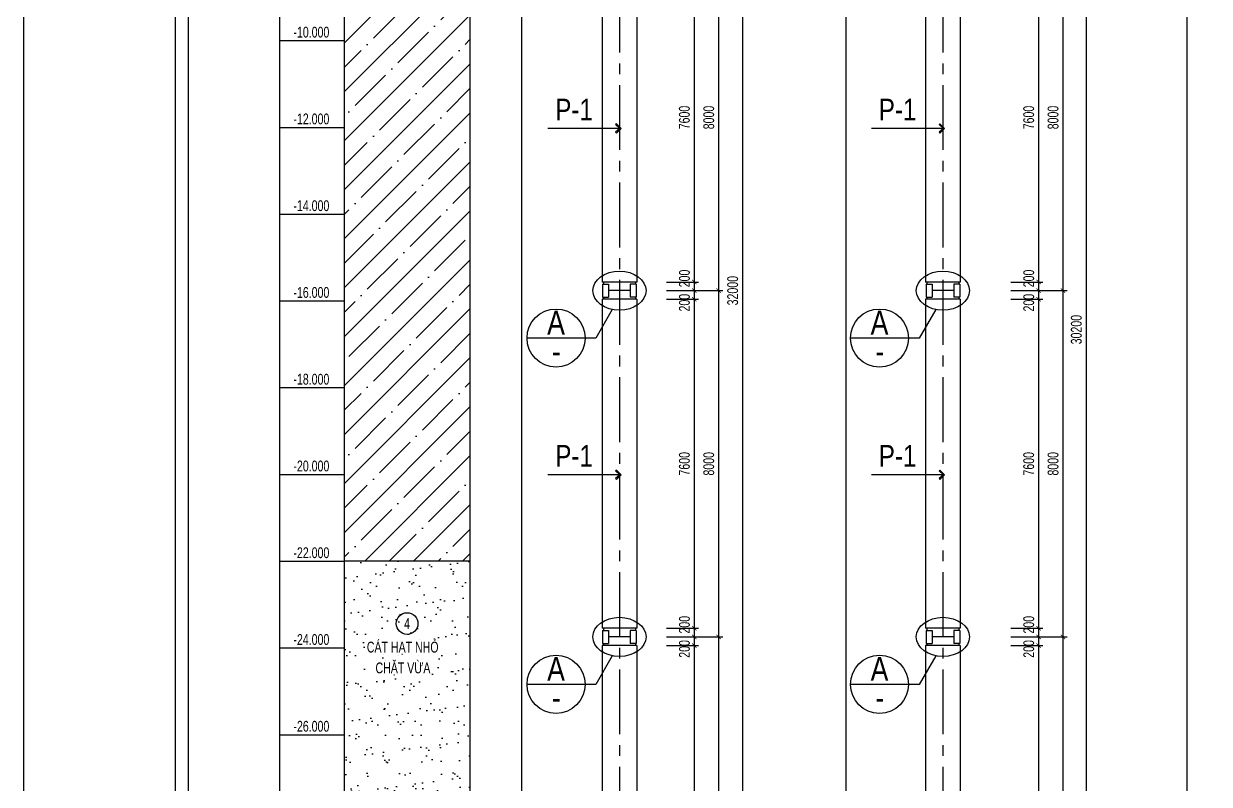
# Model space of a CAD drawing. Extents: x -24357 to 91799, y -17201 to -2351.
# Drawn here: x 70774 to 77621, y -11265 to -6872 of the extents above; entities that cross this region are included whole.
import ezdxf
from ezdxf.enums import TextEntityAlignment as Align

# ---------------------------------------------------------------- set-up
doc = ezdxf.new("R2010")
doc.units = 0
doc.header["$LTSCALE"] = 500
doc.header["$MEASUREMENT"] = 0
doc.header["$PDMODE"] = 3
doc.linetypes.add('CENTER2', pattern=[1.125, 0.75, -0.125, 0.125, -0.125])
doc.layers.get('0').update_dxf_attribs({"linetype": 'CONTINUOUS'})
doc.layers.get('DEFPOINTS').update_dxf_attribs({"linetype": 'CONTINUOUS'})
for name, color, linetype in [('CDC-KHUNGTEN', 7, 'CONTINUOUS'), ('CDC.01.AXIS', 160, 'CENTER2'), ('CDC.02.DIM', 1, 'CONTINUOUS'), ('CDC.03.BORDER', 3, 'CONTINUOUS'), ('CDC.06.TEXT', 2, 'CONTINUOUS'), ('CDC.10.HATCH', 251, 'CONTINUOUS'), ('CDC.11.NOTE', 8, 'CONTINUOUS')]:
    doc.layers.add(name, color=color, linetype=linetype)
doc.styles.add('ARIAL', font='arial.ttf', dxfattribs={"width": 0.7})
doc.dimstyles.new('DIM100-25', dxfattribs={"dimscale": 25, "dimtxt": 2.5, "dimasz": 1, "dimexe": 1, "dimexo": 0, "dimgap": 1, "dimtad": 1, "dimdec": 0, "dimlfac": 4, "dimzin": 0, "dimdsep": 46, "dimtxsty": 'ARIAL', "dimblk": 'ARCHTICK', "dimcen": 0, "dimdle": 1, "dimclrd": 1, "dimclre": 1, "dimclrt": 2, "dimadec": 0, "dimazin": 0, "dimtfac": 1, "dimtdec": 0, "dimtix": 1, "dimtmove": 2, "dimatfit": 3, "dimldrblk": 'ARCHTICK', "dimfxl": 1, "dimtolj": 1, "dimtzin": 0, "dimarcsym": 0})

# ---------------------------------------------------------------- blocks, each defined once
blk = doc.blocks.new('_ArchTick')
at = {"color": 0, "linetype": 'ByBlock', "const_width": 0.15}
blk.add_lwpolyline([(-0.5, -0.5), (0.5, 0.5)], dxfattribs=at)
blk = doc.blocks.new('*D20')
at = {"layer": 'CDC.02.DIM', "color": 1, "lineweight": -2, "transparency": 16777216}
for p, q in [((74486, -6414.2), (74812.5, -6414.2)), ((74787.5, -6389.2), (74787.5, -8439.2)), ((74486, -8414.2), (74812.5, -8414.2))]:
    blk.add_line(p, q, dxfattribs=at)
at = {"layer": 'DEFPOINTS', "color": 0, "transparency": 16777216}
for p in [(74486, -6414.2), (74486, -8414.2), (74787.5, -8414.2)]:
    blk.add_point(p, dxfattribs=at)
at = {"layer": 'CDC.02.DIM', "color": 1, "lineweight": -2, "transparency": 16777216, "xscale": 25, "yscale": 25, "zscale": 25}
for p, rotation in [((74787.5, -6414.2), 90), ((74787.5, -8414.2), 270)]:
    blk.add_blockref('_ArchTick', p, dxfattribs=dict(at, rotation=rotation))
at = {"layer": 'CDC.02.DIM', "color": 2, "transparency": 16777216, "insert": (74730.6, -7414.2), "char_height": 62.5, "attachment_point": 5, "rotation": 90, "style": 'ARIAL'}
blk.add_mtext('\\A1;8000', dxfattribs=at)
blk = doc.blocks.new('*D21')
at = {"layer": 'CDC.02.DIM', "color": 1, "lineweight": -2, "transparency": 16777216}
for p, q in [((74486, -6464.2), (74671.7, -6464.2)), ((74646.7, -6439.2), (74646.7, -8389.2)), ((74486, -8364.2), (74671.7, -8364.2))]:
    blk.add_line(p, q, dxfattribs=at)
at = {"layer": 'DEFPOINTS', "color": 0, "transparency": 16777216}
for p in [(74486, -6464.2), (74486, -8364.2), (74646.7, -8364.2)]:
    blk.add_point(p, dxfattribs=at)
at = {"layer": 'CDC.02.DIM', "color": 1, "lineweight": -2, "transparency": 16777216, "xscale": 25, "yscale": 25, "zscale": 25}
for p, rotation in [((74646.7, -6464.2), 90), ((74646.7, -8364.2), 270)]:
    blk.add_blockref('_ArchTick', p, dxfattribs=dict(at, rotation=rotation))
at = {"layer": 'CDC.02.DIM', "color": 2, "transparency": 16777216, "insert": (74589.8, -7414.2), "char_height": 62.5, "attachment_point": 5, "rotation": 90, "style": 'ARIAL'}
blk.add_mtext('\\A1;7600', dxfattribs=at)
blk = doc.blocks.new('*D10')
at = {"layer": 'CDC.02.DIM', "color": 1, "lineweight": -2, "transparency": 16777216}
for p, q in [((74646.7, -8339.2), (74646.7, -8439.2)), ((74486, -8364.2), (74671.7, -8364.2)), ((74486, -8414.2), (74671.7, -8414.2))]:
    blk.add_line(p, q, dxfattribs=at)
at = {"layer": 'DEFPOINTS', "color": 0, "transparency": 16777216}
for p in [(74486, -8364.2), (74486, -8414.2), (74646.7, -8414.2)]:
    blk.add_point(p, dxfattribs=at)
at = {"layer": 'CDC.02.DIM', "color": 1, "lineweight": -2, "transparency": 16777216, "xscale": 25, "yscale": 25, "zscale": 25}
for p, rotation in [((74646.7, -8364.2), 90), ((74646.7, -8414.2), 270)]:
    blk.add_blockref('_ArchTick', p, dxfattribs=dict(at, rotation=rotation))
at = {"layer": 'CDC.02.DIM', "color": 2, "transparency": 16777216, "insert": (74590.2, -8343.8), "char_height": 62.5, "attachment_point": 5, "rotation": 90, "style": 'ARIAL'}
blk.add_mtext('\\A1;200', dxfattribs=at)
blk = doc.blocks.new('*D11')
at = {"layer": 'CDC.02.DIM', "color": 1, "lineweight": -2, "transparency": 16777216}
for p, q in [((74486, -8414.2), (74671.7, -8414.2)), ((74646.7, -8389.2), (74646.7, -8489.2)), ((74486, -8464.2), (74671.7, -8464.2))]:
    blk.add_line(p, q, dxfattribs=at)
at = {"layer": 'DEFPOINTS', "color": 0, "transparency": 16777216}
for p in [(74486, -8414.2), (74486, -8464.2), (74646.7, -8464.2)]:
    blk.add_point(p, dxfattribs=at)
at = {"layer": 'CDC.02.DIM', "color": 1, "lineweight": -2, "transparency": 16777216, "xscale": 25, "yscale": 25, "zscale": 25}
for p, rotation in [((74646.7, -8414.2), 90), ((74646.7, -8464.2), 270)]:
    blk.add_blockref('_ArchTick', p, dxfattribs=dict(at, rotation=rotation))
at = {"layer": 'CDC.02.DIM', "color": 2, "transparency": 16777216, "insert": (74590.2, -8483.5), "char_height": 62.5, "attachment_point": 5, "rotation": 90, "style": 'ARIAL'}
blk.add_mtext('\\A1;200', dxfattribs=at)
blk = doc.blocks.new('*D12')
at = {"layer": 'CDC.02.DIM', "color": 1, "lineweight": -2, "transparency": 16777216}
for p, q in [((74486, -4414.2), (74950.7, -4414.2)), ((74925.7, -4389.2), (74925.7, -12439.2)), ((74486, -12414.2), (74950.7, -12414.2))]:
    blk.add_line(p, q, dxfattribs=at)
at = {"layer": 'DEFPOINTS', "color": 0, "transparency": 16777216}
for p in [(74486, -4414.2), (74486, -12414.2), (74925.7, -12414.2)]:
    blk.add_point(p, dxfattribs=at)
at = {"layer": 'CDC.02.DIM', "color": 1, "lineweight": -2, "transparency": 16777216, "xscale": 25, "yscale": 25, "zscale": 25}
for p, rotation in [((74925.7, -4414.2), 90), ((74925.7, -12414.2), 270)]:
    blk.add_blockref('_ArchTick', p, dxfattribs=dict(at, rotation=rotation))
at = {"layer": 'CDC.02.DIM', "color": 2, "transparency": 16777216, "insert": (74868.7, -8414.2), "char_height": 62.5, "attachment_point": 5, "rotation": 90, "style": 'ARIAL'}
blk.add_mtext('\\A1;32000', dxfattribs=at)
blk = doc.blocks.new('*D5')
at = {"layer": 'CDC.02.DIM', "color": 1, "lineweight": -2, "transparency": 16777216}
for p, q in [((76474.7, -6414.2), (76801.2, -6414.2)), ((76776.2, -6389.2), (76776.2, -8439.2)), ((76474.7, -8414.2), (76801.2, -8414.2))]:
    blk.add_line(p, q, dxfattribs=at)
at = {"layer": 'DEFPOINTS', "color": 0, "transparency": 16777216}
for p in [(76474.7, -6414.2), (76474.7, -8414.2), (76776.2, -8414.2)]:
    blk.add_point(p, dxfattribs=at)
at = {"layer": 'CDC.02.DIM', "color": 1, "lineweight": -2, "transparency": 16777216, "xscale": 25, "yscale": 25, "zscale": 25}
for p, rotation in [((76776.2, -6414.2), 90), ((76776.2, -8414.2), 270)]:
    blk.add_blockref('_ArchTick', p, dxfattribs=dict(at, rotation=rotation))
at = {"layer": 'CDC.02.DIM', "color": 2, "transparency": 16777216, "insert": (76719.3, -7414.2), "char_height": 62.5, "attachment_point": 5, "rotation": 90, "style": 'ARIAL'}
blk.add_mtext('\\A1;8000', dxfattribs=at)
blk = doc.blocks.new('*D6')
at = {"layer": 'CDC.02.DIM', "color": 1, "lineweight": -2, "transparency": 16777216}
for p, q in [((76474.7, -6464.2), (76660.4, -6464.2)), ((76635.4, -6439.2), (76635.4, -8389.2)), ((76474.7, -8364.2), (76660.4, -8364.2))]:
    blk.add_line(p, q, dxfattribs=at)
at = {"layer": 'DEFPOINTS', "color": 0, "transparency": 16777216}
for p in [(76474.7, -6464.2), (76474.7, -8364.2), (76635.4, -8364.2)]:
    blk.add_point(p, dxfattribs=at)
at = {"layer": 'CDC.02.DIM', "color": 1, "lineweight": -2, "transparency": 16777216, "xscale": 25, "yscale": 25, "zscale": 25}
for p, rotation in [((76635.4, -6464.2), 90), ((76635.4, -8364.2), 270)]:
    blk.add_blockref('_ArchTick', p, dxfattribs=dict(at, rotation=rotation))
at = {"layer": 'CDC.02.DIM', "color": 2, "transparency": 16777216, "insert": (76578.5, -7414.2), "char_height": 62.5, "attachment_point": 5, "rotation": 90, "style": 'ARIAL'}
blk.add_mtext('\\A1;7600', dxfattribs=at)
blk = doc.blocks.new('*D7')
at = {"layer": 'CDC.02.DIM', "color": 1, "lineweight": -2, "transparency": 16777216}
for p, q in [((76635.4, -8339.2), (76635.4, -8439.2)), ((76474.7, -8364.2), (76660.4, -8364.2)), ((76474.7, -8414.2), (76660.4, -8414.2))]:
    blk.add_line(p, q, dxfattribs=at)
at = {"layer": 'DEFPOINTS', "color": 0, "transparency": 16777216}
for p in [(76474.7, -8364.2), (76474.7, -8414.2), (76635.4, -8414.2)]:
    blk.add_point(p, dxfattribs=at)
at = {"layer": 'CDC.02.DIM', "color": 1, "lineweight": -2, "transparency": 16777216, "xscale": 25, "yscale": 25, "zscale": 25}
for p, rotation in [((76635.4, -8364.2), 90), ((76635.4, -8414.2), 270)]:
    blk.add_blockref('_ArchTick', p, dxfattribs=dict(at, rotation=rotation))
at = {"layer": 'CDC.02.DIM', "color": 2, "transparency": 16777216, "insert": (76578.9, -8343.8), "char_height": 62.5, "attachment_point": 5, "rotation": 90, "style": 'ARIAL'}
blk.add_mtext('\\A1;200', dxfattribs=at)
blk = doc.blocks.new('*D8')
at = {"layer": 'CDC.02.DIM', "color": 1, "lineweight": -2, "transparency": 16777216}
for p, q in [((76474.7, -8414.2), (76660.4, -8414.2)), ((76635.4, -8389.2), (76635.4, -8489.2)), ((76474.7, -8464.2), (76660.4, -8464.2))]:
    blk.add_line(p, q, dxfattribs=at)
at = {"layer": 'DEFPOINTS', "color": 0, "transparency": 16777216}
for p in [(76474.7, -8414.2), (76474.7, -8464.2), (76635.4, -8464.2)]:
    blk.add_point(p, dxfattribs=at)
at = {"layer": 'CDC.02.DIM', "color": 1, "lineweight": -2, "transparency": 16777216, "xscale": 25, "yscale": 25, "zscale": 25}
for p, rotation in [((76635.4, -8414.2), 90), ((76635.4, -8464.2), 270)]:
    blk.add_blockref('_ArchTick', p, dxfattribs=dict(at, rotation=rotation))
at = {"layer": 'CDC.02.DIM', "color": 2, "transparency": 16777216, "insert": (76578.9, -8483.5), "char_height": 62.5, "attachment_point": 5, "rotation": 90, "style": 'ARIAL'}
blk.add_mtext('\\A1;200', dxfattribs=at)
blk = doc.blocks.new('*D9')
at = {"layer": 'CDC.02.DIM', "color": 1, "lineweight": -2, "transparency": 16777216}
for p, q in [((76910.4, -4839.2), (76910.4, -12439.2)), ((76474.7, -4864.2), (76935.4, -4864.2)), ((76474.7, -12414.2), (76935.4, -12414.2))]:
    blk.add_line(p, q, dxfattribs=at)
at = {"layer": 'DEFPOINTS', "color": 0, "transparency": 16777216}
for p in [(76474.7, -4864.2), (76474.7, -12414.2), (76910.4, -12414.2)]:
    blk.add_point(p, dxfattribs=at)
at = {"layer": 'CDC.02.DIM', "color": 1, "lineweight": -2, "transparency": 16777216, "xscale": 25, "yscale": 25, "zscale": 25}
for p, rotation in [((76910.4, -4864.2), 90), ((76910.4, -12414.2), 270)]:
    blk.add_blockref('_ArchTick', p, dxfattribs=dict(at, rotation=rotation))
at = {"layer": 'CDC.02.DIM', "color": 2, "transparency": 16777216, "insert": (76853.5, -8639.2), "char_height": 62.5, "attachment_point": 5, "rotation": 90, "style": 'ARIAL'}
blk.add_mtext('\\A1;30200', dxfattribs=at)
blk = doc.blocks.new('*D22')
at = {"layer": 'CDC.02.DIM', "color": 1, "lineweight": -2, "transparency": 16777216}
for p, q in [((74646.7, -10339.2), (74646.7, -10439.2)), ((74486, -10364.2), (74671.7, -10364.2)), ((74486, -10414.2), (74671.7, -10414.2))]:
    blk.add_line(p, q, dxfattribs=at)
at = {"layer": 'DEFPOINTS', "color": 0, "transparency": 16777216}
for p in [(74486, -10364.2), (74486, -10414.2), (74646.7, -10414.2)]:
    blk.add_point(p, dxfattribs=at)
at = {"layer": 'CDC.02.DIM', "color": 1, "lineweight": -2, "transparency": 16777216, "xscale": 25, "yscale": 25, "zscale": 25}
for p, rotation in [((74646.7, -10364.2), 90), ((74646.7, -10414.2), 270)]:
    blk.add_blockref('_ArchTick', p, dxfattribs=dict(at, rotation=rotation))
at = {"layer": 'CDC.02.DIM', "color": 2, "transparency": 16777216, "insert": (74590.2, -10343.8), "char_height": 62.5, "attachment_point": 5, "rotation": 90, "style": 'ARIAL'}
blk.add_mtext('\\A1;200', dxfattribs=at)
blk = doc.blocks.new('*D23')
at = {"layer": 'CDC.02.DIM', "color": 1, "lineweight": -2, "transparency": 16777216}
for p, q in [((74646.7, -10389.2), (74646.7, -10489.2)), ((74486, -10414.2), (74671.7, -10414.2)), ((74486, -10464.2), (74671.7, -10464.2))]:
    blk.add_line(p, q, dxfattribs=at)
at = {"layer": 'DEFPOINTS', "color": 0, "transparency": 16777216}
for p in [(74486, -10414.2), (74486, -10464.2), (74646.7, -10464.2)]:
    blk.add_point(p, dxfattribs=at)
at = {"layer": 'CDC.02.DIM', "color": 1, "lineweight": -2, "transparency": 16777216, "xscale": 25, "yscale": 25, "zscale": 25}
for p, rotation in [((74646.7, -10414.2), 90), ((74646.7, -10464.2), 270)]:
    blk.add_blockref('_ArchTick', p, dxfattribs=dict(at, rotation=rotation))
at = {"layer": 'CDC.02.DIM', "color": 2, "transparency": 16777216, "insert": (74590.2, -10483.5), "char_height": 62.5, "attachment_point": 5, "rotation": 90, "style": 'ARIAL'}
blk.add_mtext('\\A1;200', dxfattribs=at)
blk = doc.blocks.new('*D24')
at = {"layer": 'CDC.02.DIM', "color": 1, "lineweight": -2, "transparency": 16777216}
for p, q in [((76635.4, -10339.2), (76635.4, -10439.2)), ((76474.7, -10364.2), (76660.4, -10364.2)), ((76474.7, -10414.2), (76660.4, -10414.2))]:
    blk.add_line(p, q, dxfattribs=at)
at = {"layer": 'DEFPOINTS', "color": 0, "transparency": 16777216}
for p in [(76474.7, -10364.2), (76474.7, -10414.2), (76635.4, -10414.2)]:
    blk.add_point(p, dxfattribs=at)
at = {"layer": 'CDC.02.DIM', "color": 1, "lineweight": -2, "transparency": 16777216, "xscale": 25, "yscale": 25, "zscale": 25}
for p, rotation in [((76635.4, -10364.2), 90), ((76635.4, -10414.2), 270)]:
    blk.add_blockref('_ArchTick', p, dxfattribs=dict(at, rotation=rotation))
at = {"layer": 'CDC.02.DIM', "color": 2, "transparency": 16777216, "insert": (76578.9, -10343.8), "char_height": 62.5, "attachment_point": 5, "rotation": 90, "style": 'ARIAL'}
blk.add_mtext('\\A1;200', dxfattribs=at)
blk = doc.blocks.new('*D25')
at = {"layer": 'CDC.02.DIM', "color": 1, "lineweight": -2, "transparency": 16777216}
for p, q in [((76635.4, -10389.2), (76635.4, -10489.2)), ((76474.7, -10414.2), (76660.4, -10414.2)), ((76474.7, -10464.2), (76660.4, -10464.2))]:
    blk.add_line(p, q, dxfattribs=at)
at = {"layer": 'DEFPOINTS', "color": 0, "transparency": 16777216}
for p in [(76474.7, -10414.2), (76474.7, -10464.2), (76635.4, -10464.2)]:
    blk.add_point(p, dxfattribs=at)
at = {"layer": 'CDC.02.DIM', "color": 1, "lineweight": -2, "transparency": 16777216, "xscale": 25, "yscale": 25, "zscale": 25}
for p, rotation in [((76635.4, -10414.2), 90), ((76635.4, -10464.2), 270)]:
    blk.add_blockref('_ArchTick', p, dxfattribs=dict(at, rotation=rotation))
at = {"layer": 'CDC.02.DIM', "color": 2, "transparency": 16777216, "insert": (76578.9, -10483.5), "char_height": 62.5, "attachment_point": 5, "rotation": 90, "style": 'ARIAL'}
blk.add_mtext('\\A1;200', dxfattribs=at)
blk = doc.blocks.new('*D26')
at = {"layer": 'CDC.02.DIM', "color": 1, "lineweight": -2, "transparency": 16777216}
for p, q in [((74486, -8464.2), (74671.7, -8464.2)), ((74646.7, -8439.2), (74646.7, -10389.2)), ((74486, -10364.2), (74671.7, -10364.2))]:
    blk.add_line(p, q, dxfattribs=at)
at = {"layer": 'DEFPOINTS', "color": 0, "transparency": 16777216}
for p in [(74486, -8464.2), (74486, -10364.2), (74646.7, -10364.2)]:
    blk.add_point(p, dxfattribs=at)
at = {"layer": 'CDC.02.DIM', "color": 1, "lineweight": -2, "transparency": 16777216, "xscale": 25, "yscale": 25, "zscale": 25}
for p, rotation in [((74646.7, -8464.2), 90), ((74646.7, -10364.2), 270)]:
    blk.add_blockref('_ArchTick', p, dxfattribs=dict(at, rotation=rotation))
at = {"layer": 'CDC.02.DIM', "color": 2, "transparency": 16777216, "insert": (74589.8, -9414.2), "char_height": 62.5, "attachment_point": 5, "rotation": 90, "style": 'ARIAL'}
blk.add_mtext('\\A1;7600', dxfattribs=at)
blk = doc.blocks.new('*D27')
at = {"layer": 'CDC.02.DIM', "color": 1, "lineweight": -2, "transparency": 16777216}
for p, q in [((74486, -10464.2), (74671.7, -10464.2)), ((74646.7, -10439.2), (74646.7, -12439.2)), ((74486, -12414.2), (74671.7, -12414.2))]:
    blk.add_line(p, q, dxfattribs=at)
at = {"layer": 'DEFPOINTS', "color": 0, "transparency": 16777216}
for p in [(74486, -10464.2), (74486, -12414.2), (74646.7, -12414.2)]:
    blk.add_point(p, dxfattribs=at)
at = {"layer": 'CDC.02.DIM', "color": 1, "lineweight": -2, "transparency": 16777216, "xscale": 25, "yscale": 25, "zscale": 25}
for p, rotation in [((74646.7, -10464.2), 90), ((74646.7, -12414.2), 270)]:
    blk.add_blockref('_ArchTick', p, dxfattribs=dict(at, rotation=rotation))
at = {"layer": 'CDC.02.DIM', "color": 2, "transparency": 16777216, "insert": (74589.8, -11439.2), "char_height": 62.5, "attachment_point": 5, "rotation": 90, "style": 'ARIAL'}
blk.add_mtext('\\A1;7800', dxfattribs=at)
blk = doc.blocks.new('*D28')
at = {"layer": 'CDC.02.DIM', "color": 1, "lineweight": -2, "transparency": 16777216}
for p, q in [((74486, -8414.2), (74812.5, -8414.2)), ((74787.5, -8389.2), (74787.5, -10439.2)), ((74486, -10414.2), (74812.5, -10414.2))]:
    blk.add_line(p, q, dxfattribs=at)
at = {"layer": 'DEFPOINTS', "color": 0, "transparency": 16777216}
for p in [(74486, -8414.2), (74486, -10414.2), (74787.5, -10414.2)]:
    blk.add_point(p, dxfattribs=at)
at = {"layer": 'CDC.02.DIM', "color": 1, "lineweight": -2, "transparency": 16777216, "xscale": 25, "yscale": 25, "zscale": 25}
for p, rotation in [((74787.5, -8414.2), 90), ((74787.5, -10414.2), 270)]:
    blk.add_blockref('_ArchTick', p, dxfattribs=dict(at, rotation=rotation))
at = {"layer": 'CDC.02.DIM', "color": 2, "transparency": 16777216, "insert": (74730.6, -9414.2), "char_height": 62.5, "attachment_point": 5, "rotation": 90, "style": 'ARIAL'}
blk.add_mtext('\\A1;8000', dxfattribs=at)
blk = doc.blocks.new('*D29')
at = {"layer": 'CDC.02.DIM', "color": 1, "lineweight": -2, "transparency": 16777216}
for p, q in [((74787.5, -10389.2), (74787.5, -12439.2)), ((74486, -10414.2), (74812.5, -10414.2)), ((74486, -12414.2), (74812.5, -12414.2))]:
    blk.add_line(p, q, dxfattribs=at)
at = {"layer": 'DEFPOINTS', "color": 0, "transparency": 16777216}
for p in [(74486, -10414.2), (74486, -12414.2), (74787.5, -12414.2)]:
    blk.add_point(p, dxfattribs=at)
at = {"layer": 'CDC.02.DIM', "color": 1, "lineweight": -2, "transparency": 16777216, "xscale": 25, "yscale": 25, "zscale": 25}
for p, rotation in [((74787.5, -10414.2), 90), ((74787.5, -12414.2), 270)]:
    blk.add_blockref('_ArchTick', p, dxfattribs=dict(at, rotation=rotation))
at = {"layer": 'CDC.02.DIM', "color": 2, "transparency": 16777216, "insert": (74730.6, -11414.2), "char_height": 62.5, "attachment_point": 5, "rotation": 90, "style": 'ARIAL'}
blk.add_mtext('\\A1;8000', dxfattribs=at)
blk = doc.blocks.new('*D30')
at = {"layer": 'CDC.02.DIM', "color": 1, "lineweight": -2, "transparency": 16777216}
for p, q in [((76474.7, -8464.2), (76660.4, -8464.2)), ((76635.4, -8439.2), (76635.4, -10389.2)), ((76474.7, -10364.2), (76660.4, -10364.2))]:
    blk.add_line(p, q, dxfattribs=at)
at = {"layer": 'DEFPOINTS', "color": 0, "transparency": 16777216}
for p in [(76474.7, -8464.2), (76474.7, -10364.2), (76635.4, -10364.2)]:
    blk.add_point(p, dxfattribs=at)
at = {"layer": 'CDC.02.DIM', "color": 1, "lineweight": -2, "transparency": 16777216, "xscale": 25, "yscale": 25, "zscale": 25}
for p, rotation in [((76635.4, -8464.2), 90), ((76635.4, -10364.2), 270)]:
    blk.add_blockref('_ArchTick', p, dxfattribs=dict(at, rotation=rotation))
at = {"layer": 'CDC.02.DIM', "color": 2, "transparency": 16777216, "insert": (76578.5, -9414.2), "char_height": 62.5, "attachment_point": 5, "rotation": 90, "style": 'ARIAL'}
blk.add_mtext('\\A1;7600', dxfattribs=at)
blk = doc.blocks.new('*D31')
at = {"layer": 'CDC.02.DIM', "color": 1, "lineweight": -2, "transparency": 16777216}
for p, q in [((76474.7, -10464.2), (76660.4, -10464.2)), ((76635.4, -10439.2), (76635.4, -12439.2)), ((76474.7, -12414.2), (76660.4, -12414.2))]:
    blk.add_line(p, q, dxfattribs=at)
at = {"layer": 'DEFPOINTS', "color": 0, "transparency": 16777216}
for p in [(76474.7, -10464.2), (76474.7, -12414.2), (76635.4, -12414.2)]:
    blk.add_point(p, dxfattribs=at)
at = {"layer": 'CDC.02.DIM', "color": 1, "lineweight": -2, "transparency": 16777216, "xscale": 25, "yscale": 25, "zscale": 25}
for p, rotation in [((76635.4, -10464.2), 90), ((76635.4, -12414.2), 270)]:
    blk.add_blockref('_ArchTick', p, dxfattribs=dict(at, rotation=rotation))
at = {"layer": 'CDC.02.DIM', "color": 2, "transparency": 16777216, "insert": (76578.5, -11439.2), "char_height": 62.5, "attachment_point": 5, "rotation": 90, "style": 'ARIAL'}
blk.add_mtext('\\A1;7800', dxfattribs=at)
blk = doc.blocks.new('*D32')
at = {"layer": 'CDC.02.DIM', "color": 1, "lineweight": -2, "transparency": 16777216}
for p, q in [((76474.7, -8414.2), (76801.2, -8414.2)), ((76776.2, -8389.2), (76776.2, -10439.2)), ((76474.7, -10414.2), (76801.2, -10414.2))]:
    blk.add_line(p, q, dxfattribs=at)
at = {"layer": 'DEFPOINTS', "color": 0, "transparency": 16777216}
for p in [(76474.7, -8414.2), (76474.7, -10414.2), (76776.2, -10414.2)]:
    blk.add_point(p, dxfattribs=at)
at = {"layer": 'CDC.02.DIM', "color": 1, "lineweight": -2, "transparency": 16777216, "xscale": 25, "yscale": 25, "zscale": 25}
for p, rotation in [((76776.2, -8414.2), 90), ((76776.2, -10414.2), 270)]:
    blk.add_blockref('_ArchTick', p, dxfattribs=dict(at, rotation=rotation))
at = {"layer": 'CDC.02.DIM', "color": 2, "transparency": 16777216, "insert": (76719.3, -9414.2), "char_height": 62.5, "attachment_point": 5, "rotation": 90, "style": 'ARIAL'}
blk.add_mtext('\\A1;8000', dxfattribs=at)
blk = doc.blocks.new('*D33')
at = {"layer": 'CDC.02.DIM', "color": 1, "lineweight": -2, "transparency": 16777216}
for p, q in [((76776.2, -10389.2), (76776.2, -12439.2)), ((76474.7, -10414.2), (76801.2, -10414.2)), ((76474.7, -12414.2), (76801.2, -12414.2))]:
    blk.add_line(p, q, dxfattribs=at)
at = {"layer": 'DEFPOINTS', "color": 0, "transparency": 16777216}
for p in [(76474.7, -10414.2), (76474.7, -12414.2), (76776.2, -12414.2)]:
    blk.add_point(p, dxfattribs=at)
at = {"layer": 'CDC.02.DIM', "color": 1, "lineweight": -2, "transparency": 16777216, "xscale": 25, "yscale": 25, "zscale": 25}
for p, rotation in [((76776.2, -10414.2), 90), ((76776.2, -12414.2), 270)]:
    blk.add_blockref('_ArchTick', p, dxfattribs=dict(at, rotation=rotation))
at = {"layer": 'CDC.02.DIM', "color": 2, "transparency": 16777216, "insert": (76719.3, -11414.2), "char_height": 62.5, "attachment_point": 5, "rotation": 90, "style": 'ARIAL'}
blk.add_mtext('\\A1;8000', dxfattribs=at)
blk = doc.blocks.new('KHUNG A1')
at = {"layer": 'CDC-KHUNGTEN'}
blk.add_lwpolyline([(10366.22, 712.17), (10366.22, 1278.17), (9655.22, 1278.17), (9655.22, 712.17)], close=True, dxfattribs=at)
at = {"layer": 'CDC.10.HATCH', "color": 8}
blk.add_lwpolyline([(9652.22, 709.17), (10447.22, 709.17), (10447.22, 1281.17), (9652.22, 1281.17)], close=True, dxfattribs=at)
at = {"layer": 'DEFPOINTS', "color": 1}
blk.add_lwpolyline([(9617.22, 698.17), (9617.22, 1292.17), (10458.22, 1292.17), (10458.22, 698.17), (9617.22, 698.17)], close=True, dxfattribs=at)

msp = doc.modelspace()

# ---------------------------------------------------------------- hatches: boundary and pattern name
at = {"layer": 'CDC.10.HATCH'}
h = msp.add_hatch(dxfattribs=at)
h.set_pattern_fill('ANSI35', color=256, scale=800, style=0)
h.set_pattern_definition([(45, (-10044.4, -142544.5), (-141.42136, 141.42136), []), (45, (-9902.98, -142544.5), (-141.42136, 141.42136), [250, -50, 0, -50])])
h.paths.add_polyline_path([(72624.69, -9976.74), (73351.16, -9976.74), (73351.16, -5869.99), (72624.69, -5869.99)])
h.paths.add_polyline_path([(72954.96, -6278.57), (73020.89, -6278.57), (73020.89, -6182.77), (72954.96, -6182.77)], flags=24)
h.paths.add_polyline_path([(72672.91, -6490.68), (73305.72, -6490.68), (73305.72, -6354.72), (72672.91, -6354.72)], flags=24)
h = msp.add_hatch(dxfattribs=at)
h.set_pattern_fill('AR-SAND', color=256, scale=80, style=0)
h.set_pattern_definition([(37.5, (-10044.4, -142544.5), (-5.03947, 154.1459), [0, -121.6, 0, -136, 0, -130]), (7.5, (-10044.4, -142544.5), (141.58214, 225.77169), [0, -65.6, 0, -109.6, 0, -42]), (327.5, (-10142.8, -142544.5), (249.13135, 0.45272), [0, -40, 0, -144, 0, -188]), (317.5, (-10142.8, -142544.5), (240.49013, 70.21405), [0, -20, 0, -94.4, 0, -108])])
h.paths.add_polyline_path([(72624.69, -13550.39), (73351.16, -13550.39), (73351.16, -9976.74), (72624.69, -9976.74)])
h.paths.add_polyline_path([(72955.3, -10383.88), (73020.55, -10383.88), (73020.55, -10290.13), (72955.3, -10290.13)], flags=24)
h.paths.add_polyline_path([(72782.53, -10661.25), (73145.77, -10661.25), (73145.77, -10523.06), (72782.53, -10523.06)], flags=24)
h.paths.add_polyline_path([(72732.53, -10541.25), (73192.85, -10541.25), (73192.85, -10403.06), (72732.53, -10403.06)], flags=24)

# ---------------------------------------------------------------- linework, layer by layer
at = {"layer": 'CDC.01.AXIS'}
for p, q in [((74214.41, -4414.24), (74214.41, -12540.15)), ((76082.71, -4414.24), (76082.71, -12540.15))]:
    msp.add_line(p, q, dxfattribs=at)
at = {"layer": 'CDC.03.BORDER'}
for p, q in [((72624.69, -3138.9), (72624.69, -13550.39)), ((75521.8, -3598.9), (75521.8, -13550.39)), ((74114.41, -6464.24), (74114.41, -8364.24)), ((74314.41, -6464.24), (74314.41, -8364.24)), ((75982.71, -6464.24), (75982.71, -8364.24)), ((76182.71, -6464.24), (76182.71, -8364.24)), ((72253.64, -6969.93), (72624.69, -6969.93)), ((72253.64, -7471.06), (72624.69, -7471.06)), ((72253.64, -7972.2), (72624.69, -7972.2)), ((74314.41, -8364.24), (74114.41, -8364.24)), ((74116.91, -8376.74), (74116.91, -8451.74)), ((74116.91, -8376.74), (74151.91, -8376.74)), ((74121.91, -8364.24), (74121.91, -8376.74)), ((74151.91, -8376.74), (74151.91, -8451.74)), ((74276.91, -8414.24), (74151.91, -8414.24)), ((74276.91, -8376.74), (74276.91, -8451.74)), ((74311.91, -8376.74), (74276.91, -8376.74)), ((74306.91, -8364.24), (74306.91, -8376.74)), ((74311.91, -8376.74), (74311.91, -8451.74)), ((76182.71, -8364.24), (75982.71, -8364.24)), ((75985.21, -8376.74), (75985.21, -8451.74)), ((75985.21, -8376.74), (76020.21, -8376.74)), ((75990.21, -8364.24), (75990.21, -8376.74)), ((76020.21, -8376.74), (76020.21, -8451.74)), ((76145.21, -8414.24), (76020.21, -8414.24)), ((76145.21, -8376.74), (76145.21, -8451.74)), ((76180.21, -8376.74), (76145.21, -8376.74)), ((76175.21, -8364.24), (76175.21, -8376.74)), ((76180.21, -8376.74), (76180.21, -8451.74)), ((72253.64, -8473.34), (72624.69, -8473.34)), ((74114.41, -8464.24), (74114.41, -10364.24)), ((74314.41, -8464.24), (74114.41, -8464.24)), ((74116.91, -8451.74), (74151.91, -8451.74)), ((74121.91, -8451.74), (74121.91, -8464.24)), ((74311.91, -8451.74), (74276.91, -8451.74)), ((74306.91, -8451.74), (74306.91, -8464.24)), ((74314.41, -8464.24), (74314.41, -10364.24)), ((75982.71, -8464.24), (75982.71, -10364.24)), ((76182.71, -8464.24), (75982.71, -8464.24)), ((75985.21, -8451.74), (76020.21, -8451.74)), ((75990.21, -8451.74), (75990.21, -8464.24)), ((76180.21, -8451.74), (76145.21, -8451.74)), ((76175.21, -8451.74), (76175.21, -8464.24)), ((76182.71, -8464.24), (76182.71, -10364.24)), ((72253.64, -8974.47), (72624.69, -8974.47)), ((72253.64, -9475.61), (72624.69, -9475.61)), ((72253.64, -9976.74), (72624.69, -9976.74)), ((73351.16, -9976.74), (72624.69, -9976.74)), ((74314.41, -10364.24), (74114.41, -10364.24)), ((74116.91, -10376.74), (74116.91, -10451.74)), ((74116.91, -10376.74), (74151.91, -10376.74)), ((74121.91, -10364.24), (74121.91, -10376.74)), ((74151.91, -10376.74), (74151.91, -10451.74)), ((74276.91, -10376.74), (74276.91, -10451.74)), ((74311.91, -10376.74), (74276.91, -10376.74)), ((74306.91, -10364.24), (74306.91, -10376.74)), ((74311.91, -10376.74), (74311.91, -10451.74)), ((76182.71, -10364.24), (75982.71, -10364.24)), ((75985.21, -10376.74), (75985.21, -10451.74)), ((75985.21, -10376.74), (76020.21, -10376.74)), ((75990.21, -10364.24), (75990.21, -10376.74)), ((76020.21, -10376.74), (76020.21, -10451.74)), ((76145.21, -10376.74), (76145.21, -10451.74)), ((76180.21, -10376.74), (76145.21, -10376.74)), ((76175.21, -10364.24), (76175.21, -10376.74)), ((76180.21, -10376.74), (76180.21, -10451.74)), ((74314.41, -10464.24), (74114.41, -10464.24)), ((74114.41, -10464.24), (74114.41, -12214.24)), ((74116.91, -10451.74), (74151.91, -10451.74)), ((74121.91, -10451.74), (74121.91, -10464.24)), ((74276.91, -10414.24), (74151.91, -10414.24)), ((74311.91, -10451.74), (74276.91, -10451.74)), ((74306.91, -10451.74), (74306.91, -10464.24)), ((74314.41, -10464.24), (74314.41, -12214.24)), ((76182.71, -10464.24), (75982.71, -10464.24)), ((75982.71, -10464.24), (75982.71, -12214.24)), ((75985.21, -10451.74), (76020.21, -10451.74)), ((75990.21, -10451.74), (75990.21, -10464.24)), ((76145.21, -10414.24), (76020.21, -10414.24)), ((76180.21, -10451.74), (76145.21, -10451.74)), ((76175.21, -10451.74), (76175.21, -10464.24)), ((76182.71, -10464.24), (76182.71, -12214.24)), ((72253.64, -10477.88), (72624.69, -10477.88)), ((72253.64, -10979.02), (72624.69, -10979.02))]:
    msp.add_line(p, q, dxfattribs=at)
for points in [[(72253.64, -3138.9), (73351.16, -3138.9), (73351.16, -13550.39), (72253.64, -13550.39)], [(73651.16, -3138.9), (77492.45, -3138.9), (77492.45, -13550.39), (73651.16, -13550.39)]]:
    msp.add_lwpolyline(points, close=True, dxfattribs=at)
at = {"layer": 'CDC.11.NOTE'}
for points in [[(74223.62, -7477.3), (74196.89, -7450.57), (74192.43, -7455.03), (74217.32, -7477.3), (74192.43, -7499.58), (74196.89, -7504.03), (74223.62, -7477.3), (74223.62, -7477.3), (73801.46, -7477.3)], [(76091.91, -7477.3), (76065.18, -7450.57), (76060.73, -7455.03), (76085.61, -7477.3), (76060.73, -7499.58), (76065.18, -7504.03), (76091.91, -7477.3), (76091.91, -7477.3), (75669.75, -7477.3)], [(74172.65, -8523.2), (74077.47, -8688.07), (73680.63, -8688.07)], [(76040.95, -8523.2), (75945.76, -8688.07), (75548.92, -8688.07)], [(74223.62, -9477.3), (74196.89, -9450.57), (74192.43, -9455.03), (74217.32, -9477.3), (74192.43, -9499.58), (74196.89, -9504.03), (74223.62, -9477.3), (74223.62, -9477.3), (73801.46, -9477.3)], [(76091.91, -9477.3), (76065.18, -9450.57), (76060.73, -9455.03), (76085.61, -9477.3), (76060.73, -9499.58), (76065.18, -9504.03), (76091.91, -9477.3), (76091.91, -9477.3), (75669.75, -9477.3)], [(74172.65, -10523.2), (74077.47, -10688.07), (73680.63, -10688.07)], [(76040.95, -10523.2), (75945.76, -10688.07), (75548.92, -10688.07)]]:
    msp.add_lwpolyline(points, dxfattribs=at)
for centre, radius in [((73848.33, -8688.07), 167.71), ((75716.63, -8688.07), 167.71), ((72987.92, -10337), 62.5), ((73848.33, -10688.07), 167.71), ((75716.63, -10688.07), 167.71)]:
    msp.add_circle(centre, radius, dxfattribs=at)
for centre in [(74214.41, -8414.24), (76082.71, -8414.24), (74214.41, -10414.24), (76082.71, -10414.24)]:
    msp.add_ellipse(centre, major_axis=(153.57, 0), ratio=0.7373071, dxfattribs=at)

# ---------------------------------------------------------------- block references
at = {"xscale": 25, "yscale": 25, "zscale": 25}
msp.add_blockref('KHUNG A1', (-169656.95, -34655.74), dxfattribs=at)

# ---------------------------------------------------------------- texts
at = {"layer": 'CDC.06.TEXT', "style": 'ARIAL', "width": 0.7}
for s, p in [('-10.000', (72435.16, -6921.06)), ('-12.000', (72435.16, -7422.2)), ('-14.000', (72435.16, -7923.33)), ('-16.000', (72435.16, -8424.47)), ('-18.000', (72435.16, -8925.61)), ('-20.000', (72435.16, -9426.74)), ('-22.000', (72435.16, -9927.88)), ('-24.000', (72435.16, -10429.01)), ('-26.000', (72435.16, -10930.15))]:
    msp.add_text(s, height=62.5, dxfattribs=at).set_placement(p, align=Align.MIDDLE)
at = {"layer": 'CDC.06.TEXT', "style": 'ARIAL', "width": 0.8}
for p in [(73952.64, -7430.73), (75820.93, -7430.73), (73952.64, -9430.73), (75820.93, -9430.73)]:
    msp.add_text('P-1', height=125, dxfattribs=at).set_placement(p, align=Align.CENTER)
at = {"layer": 'CDC.06.TEXT', "style": 'ARIAL'}
for s, height, width, p in [('A', 137.5, 0.8, (73848.33, -8598.88)), ('A', 137.5, 0.8, (75716.63, -8598.88)), ('-', 137.5, 0.8, (73849.93, -8765.08)), ('-', 137.5, 0.8, (75718.22, -8765.08)), ('4', 62.5, 0.7, (72987.92, -10337)), ('A', 137.5, 0.8, (73848.33, -10598.88)), ('A', 137.5, 0.8, (75716.63, -10598.88)), ('-', 137.5, 0.8, (73849.93, -10765.08)), ('-', 137.5, 0.8, (75718.22, -10765.08))]:
    msp.add_text(s, height=height, dxfattribs=dict(at, width=width)).set_placement(p, align=Align.MIDDLE_CENTER)
at = {"layer": 'CDC.06.TEXT', "style": 'ARIAL', "width": 0.7}
for s, p in [('CÁT HẠT NHỎ', (72755.57, -10504.36)), ('CHẶT VỪA', (72805.57, -10624.36))]:
    msp.add_text(s, height=62.5, dxfattribs=at).set_placement(p)

# ---------------------------------------------------------------- dimensions: what is measured, and where the dimension line sits
at = {"layer": 'CDC.02.DIM'}
for base, p1, p2, picture, middle in [((74925.66, -12414.24), (74486.05, -4414.24), (74486.05, -12414.24), '*D12', (74868.73, -8414.24)), ((76910.4, -12414.24), (76474.71, -4864.24), (76474.71, -12414.24), '*D9', (76853.47, -8639.24)), ((74787.52, -8414.24), (74486.05, -6414.24), (74486.05, -8414.24), '*D20', (74730.61, -7414.24)), ((76776.18, -8414.24), (76474.71, -6414.24), (76474.71, -8414.24), '*D5', (76719.27, -7414.24)), ((74646.73, -8364.24), (74486.05, -6464.24), (74486.05, -8364.24), '*D21', (74589.82, -7414.24)), ((76635.4, -8364.24), (76474.71, -6464.24), (76474.71, -8364.24), '*D6', (76578.49, -7414.24)), ((74787.52, -10414.24), (74486.05, -8414.24), (74486.05, -10414.24), '*D28', (74730.61, -9414.24)), ((76776.18, -10414.24), (76474.71, -8414.24), (76474.71, -10414.24), '*D32', (76719.27, -9414.24)), ((74646.73, -10364.24), (74486.05, -8464.24), (74486.05, -10364.24), '*D26', (74589.82, -9414.24)), ((76635.4, -10364.24), (76474.71, -8464.24), (76474.71, -10364.24), '*D30', (76578.49, -9414.24)), ((74787.52, -12414.24), (74486.05, -10414.24), (74486.05, -12414.24), '*D29', (74730.61, -11414.24)), ((76776.18, -12414.24), (76474.71, -10414.24), (76474.71, -12414.24), '*D33', (76719.27, -11414.24)), ((74646.73, -12414.24), (74486.05, -10464.24), (74486.05, -12414.24), '*D27', (74589.82, -11439.24)), ((76635.4, -12414.24), (76474.71, -10464.24), (76474.71, -12414.24), '*D31', (76578.49, -11439.24))]:
    dim = msp.add_linear_dim(base=base, p1=p1, p2=p2, angle=90, dimstyle='DIM100-25', dxfattribs=at)
    dim.commit()
    dim.dimension.update_dxf_attribs({"geometry": picture, "text_midpoint": middle})
for base, p1, p2, picture, middle in [((74646.73, -8414.24), (74486.05, -8364.24), (74486.05, -8414.24), '*D10', (74590.23, -8343.85)), ((76635.4, -8414.24), (76474.71, -8364.24), (76474.71, -8414.24), '*D7', (76578.9, -8343.85)), ((74646.73, -8464.24), (74486.05, -8414.24), (74486.05, -8464.24), '*D11', (74590.23, -8483.48)), ((76635.4, -8464.24), (76474.71, -8414.24), (76474.71, -8464.24), '*D8', (76578.9, -8483.48)), ((74646.73, -10414.24), (74486.05, -10364.24), (74486.05, -10414.24), '*D22', (74590.23, -10343.85)), ((76635.4, -10414.24), (76474.71, -10364.24), (76474.71, -10414.24), '*D24', (76578.9, -10343.85)), ((74646.73, -10464.24), (74486.05, -10414.24), (74486.05, -10464.24), '*D23', (74590.23, -10483.48)), ((76635.4, -10464.24), (76474.71, -10414.24), (76474.71, -10464.24), '*D25', (76578.9, -10483.48))]:
    dim = msp.add_linear_dim(base=base, p1=p1, p2=p2, angle=90, dimstyle='DIM100-25', dxfattribs=at)
    dim.commit()
    dim.dimension.update_dxf_attribs({"geometry": picture, "text_midpoint": middle, "dimtype": 160})

doc.saveas('drawing.dxf')
